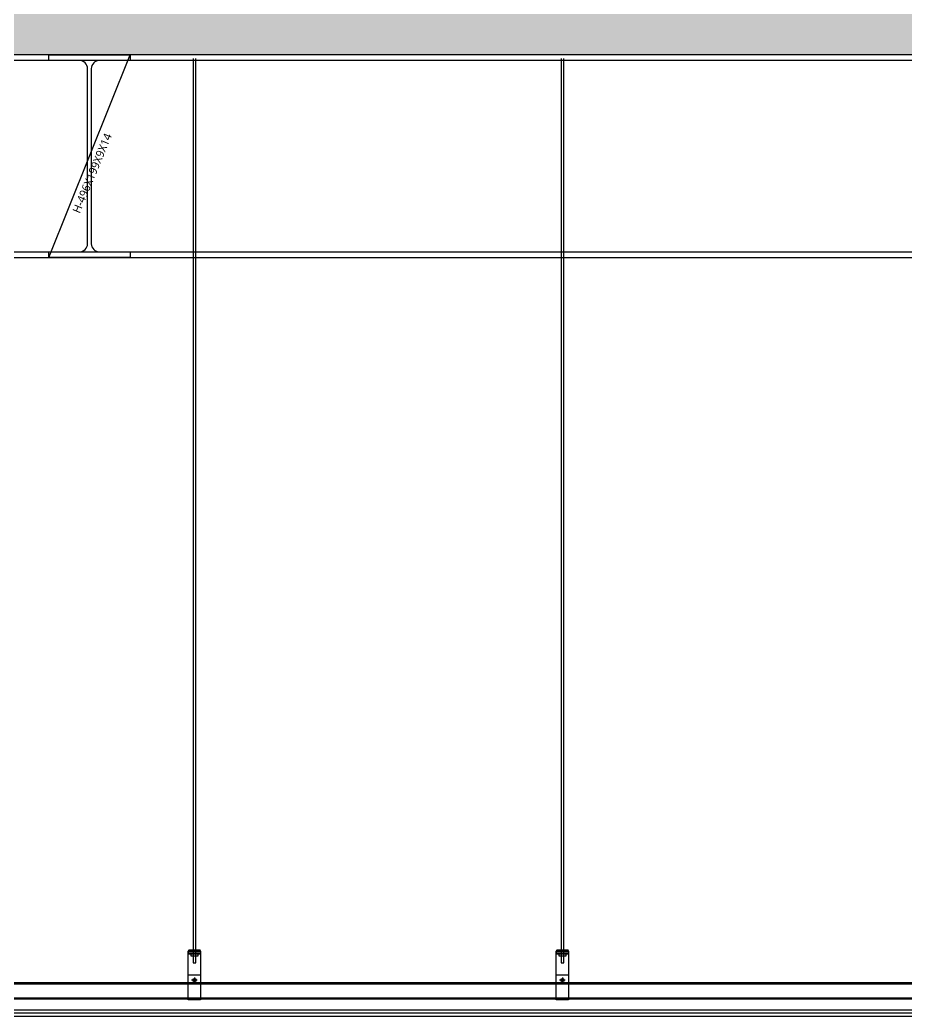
# Model space of a CAD drawing. Header units: millimetres. Extents: x 0 to 672800, y 0 to 118800.
# Drawn here: x 276765 to 278932, y 29444 to 31879 of the extents above; entities that cross this region are included whole.
import ezdxf
from ezdxf.enums import TextEntityAlignment as Align

# ---------------------------------------------------------------- set-up
doc = ezdxf.new("R2010")
doc.units = ezdxf.units.MM
doc.header["$LTSCALE"] = 200
doc.layers.get('DEFPOINTS').update_dxf_attribs({"color": 137})
for name, color, linetype in [('A-CON', 2, 'Continuous'), ('CEILING', 6, 'Continuous'), ('ELE-STL', 252, 'Continuous'), ('HAT-254', 254, 'Continuous')]:
    doc.layers.add(name, color=color, linetype=linetype)
doc.styles.add('스타일1', font='malgun.ttf')

# ---------------------------------------------------------------- blocks, each defined once
blk = doc.blocks.new('*U333')
at = {"color": 8}
for p, q in [((1739.9, 84), (1709.9, 84)), ((1724.9, 78.2), (1724.9, 65.8)), ((2639.9, 84), (2609.9, 84)), ((2624.9, 78.2), (2624.9, 65.8)), ((326.1, 66), (5250.1, 66)), ((326.1, 63), (5250.1, 63)), ((1731.8, 72), (1718, 72)), ((2631.8, 72), (2618, 72)), ((326.1, 29), (5250.1, 29)), ((326.1, 26), (5250.1, 26))]:
    blk.add_line(p, q, dxfattribs=at)
at = {"color": 1}
for p, q in [((336.1, -1), (5240.1, -1)), ((336.1, -8), (5240.1, -8)), ((336.1, -16), (5240.1, -16))]:
    blk.add_line(p, q, dxfattribs=at)
at = {"color": 8}
for points in [[(1721.5, 2325), (1721.5, 113.9), (1728.2, 113.9), (1728.2, 2325)], [(2621.5, 2325), (2621.5, 113.9), (2628.2, 113.9), (2628.2, 2325)], [(1739.9, 143), (1738.6, 145), (1711.2, 145), (1709.9, 143), (1709.9, 138), (1711.2, 136), (1738.6, 136), (1739.9, 138), (1709.9, 138)], [(1716.1, 136), (1716.1, 131), (1733.7, 131), (1733.7, 136)], [(2639.9, 143), (2638.6, 145), (2611.2, 145), (2609.9, 143), (2609.9, 138), (2611.2, 136), (2638.6, 136), (2639.9, 138), (2609.9, 138)], [(2616.1, 136), (2616.1, 131), (2633.7, 131), (2633.7, 136)]]:
    blk.add_lwpolyline(points, dxfattribs=at)
for points in [[(1709.9, 143), (1739.9, 143), (1739.9, 24), (1709.9, 24)], [(2609.9, 143), (2639.9, 143), (2639.9, 24), (2609.9, 24)]]:
    blk.add_lwpolyline(points, close=True, dxfattribs=at)
for centre, radius in [((1724.9, 72), 4.25), ((1724.9, 72), 3.25), ((2624.9, 72), 4.25), ((2624.9, 72), 3.25)]:
    blk.add_circle(centre, radius, dxfattribs=at)

msp = doc.modelspace()

# ---------------------------------------------------------------- hatches: boundary and pattern name
at = {"layer": 'HAT-254'}
h = msp.add_hatch(color=256, dxfattribs=at)
h.dxf.hatch_style = 1
h.paths.add_polyline_path([(266075, 31943.6), (266075, 31793.6), (281000, 31793.6), (281000, 31943.6)])

# ---------------------------------------------------------------- linework, layer by layer
at = {"layer": 'A-CON'}
msp.add_lwpolyline([(266075, 31793.6), (266075, 31943.6), (281000, 31943.6), (281000, 31793.6), (266075, 31793.6)], dxfattribs=at)
at = {"layer": 'DEFPOINTS'}
msp.add_line((276835.5, 31297.6), (277034.5, 31793.6), dxfattribs=at)
at = {"layer": 'DEFPOINTS', "flags": 128}
msp.add_lwpolyline([(276835.5, 31297.6), (276835.5, 31311.6), (276910.5, 31311.6, 0.414214), (276930.5, 31331.6), (276930.5, 31759.6, 0.414214), (276910.5, 31779.6), (276835.5, 31779.6), (276835.5, 31793.6), (277034.5, 31793.6), (277034.5, 31779.6), (276959.5, 31779.6, 0.414214), (276939.5, 31759.6), (276939.5, 31331.6, 0.414214), (276959.5, 31311.6), (277034.5, 31311.6), (277034.5, 31297.6)], format="xyb", close=True, dxfattribs=at)
at = {"layer": 'ELE-STL'}
for p, q in [((280250, 31779.6), (270625, 31779.6)), ((270657, 31311.6), (280250, 31311.6)), ((270657, 31297.6), (280250, 31297.6))]:
    msp.add_line(p, q, dxfattribs=at)

# ---------------------------------------------------------------- block references
at = {"layer": 'CEILING', "lineweight": -3}
msp.add_blockref('*U333', (275466.9, 29459.6), dxfattribs=at)

# ---------------------------------------------------------------- texts
at = {"layer": 'DEFPOINTS', "style": '스타일1'}
msp.add_text('H-496X199X9X14', height=20, rotation=67.5661, dxfattribs=at).set_placement((276941.5, 31504), align=Align.MIDDLE_CENTER)

doc.saveas('drawing.dxf')
